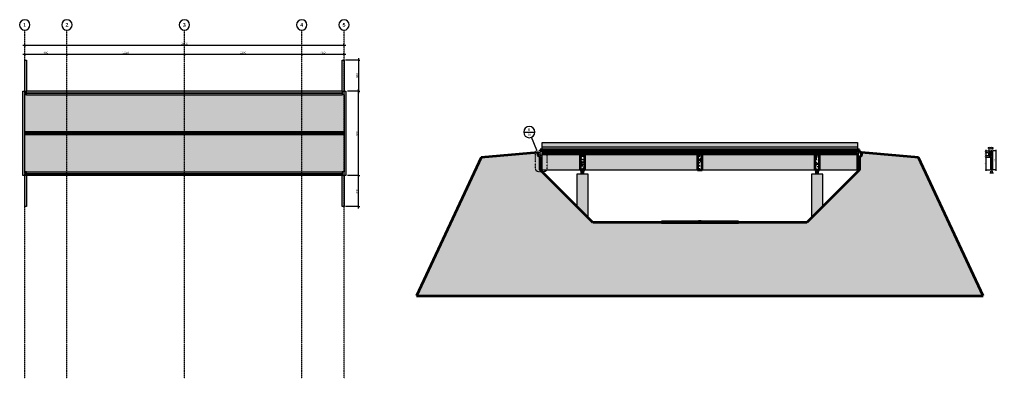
# Model space of a CAD drawing. Header units: centimetres. Extents: x -2559 to 17329, y -1156 to 2668.
# Drawn here: x 6927 to 17329, y -1156 to 2668 of the extents above; entities that cross this region are included whole.
import ezdxf

# ---------------------------------------------------------------- set-up
doc = ezdxf.new("R2010")
doc.units = ezdxf.units.CM
doc.linetypes.add('_Tracejado médio', pattern=[0.3, 0.2, -0.1])
doc.linetypes.add('Traço ponto', pattern=[1.5875, 0.635, -0.47625, 0, -0.47625])
for name, color, linetype, lineweight in [('A-ANNO-DIMS', 7, 'Continuous', 9), ('A-ANNO-DIMS-100', 7, 'Continuous', 9), ('A-ANNO-DIMS-50', 7, 'Continuous', 9), ('A-ANNO-SYMB', 7, 'Continuous', 9), ('A-DETL-THIN', 7, 'Continuous', 18), ('A-FLOR', 7, 'Continuous', 9), ('A-FLOR-PATT', 7, 'Continuous', 18), ('A-GENM', 7, 'Continuous', 9), ('A-WALL', 7, 'Continuous', 9), ('A-WALL-PATT', 7, 'Continuous', 25), ('S-GRID', 7, 'Continuous', 9), ('S-GRID-IDEN', 7, 'Continuous', 9)]:
    doc.layers.add(name, color=color, linetype=linetype, lineweight=lineweight)
doc.styles.add('Arial', font='arial.ttf', dxfattribs={"height": 30})
doc.styles.add('Arial_1', font='arial.ttf', dxfattribs={"height": 20})
doc.styles.add('Arial_B_1', font='arial.ttf', dxfattribs={"height": 40})
doc.styles.add('Arial_I', font='arial.ttf', dxfattribs={"height": 11})
doc.styles.add('Arial_I_1', font='arial.ttf', dxfattribs={"height": 22})
doc.dimstyles.new('COTA_VARIÁVEL', dxfattribs={"dimscale": 30.48, "dimtxt": 11.222853, "dimasz": 0.328084, "dimexe": 0.246063, "dimexo": 0.262467, "dimgap": 0, "dimtad": 1, "dimdec": 1, "dimrnd": 0.1, "dimdsep": 46, "dimtxsty": 'Arial_I', "dimblk1": 'DOTSMALL', "dimblk2": 'DOTSMALL', "dimsah": 1, "dimcen": 0.09, "dimdle": 0.328084, "dimazin": 0, "dimtfac": 1, "dimtdec": 4, "dimtix": 1, "dimtmove": 0, "dimatfit": 3, "dimfxl": 1, "dimtvp": 1, "dimtolj": 1, "dimtzin": 0, "dimarcsym": 2})
doc.dimstyles.new('COTA_VARIÁVEL_2', dxfattribs={"dimscale": 30.48, "dimtxt": 22.445707, "dimasz": 0.656168, "dimexe": 0.492126, "dimexo": 0.524934, "dimgap": 0, "dimtad": 1, "dimdec": 1, "dimrnd": 0.1, "dimdsep": 46, "dimtxsty": 'Arial_I_1', "dimblk1": 'DOTSMALL', "dimblk2": 'DOTSMALL', "dimsah": 1, "dimcen": 0.09, "dimdle": 0.656168, "dimazin": 0, "dimtfac": 1, "dimtdec": 4, "dimtix": 1, "dimtmove": 0, "dimatfit": 3, "dimfxl": 1, "dimtvp": 1, "dimtolj": 1, "dimtzin": 0, "dimarcsym": 2})
pattern_1 = [(50, (-1260.25, 256.45), (72.8738, -6.3761), [7.62, -83.82]), (355, (-1260.25, 256.45), (-14.097, 76.4224), [6.096, -67.056]), (100.451, (-1254.176, 255.92), (58.777, 70.0469), [6.476, -71.236]), (46.184, (-1260.25, 276.77), (108.4314, -16.8175), [11.43, -125.73]), (96.636, (-1251.21, 275.37), (94.961, 98.971), [9.714, -106.854]), (351.184, (-1260.25, 276.77), (94.9623, 98.97), [9.144, -100.584]), (21, (-1250.09, 271.69), (60.6457, -40.9065), [7.62, -83.82]), (326, (-1250.09, 271.69), (24.7208, 73.675), [6.096, -67.056]), (71.451, (-1245.035, 268.28), (85.3669, 32.7687), [6.476, -71.236]), (37.5, (-1260.25, 256.45), (1.23552, 33.82243), [0.67056, -65.573, 0.67056, -67.401, -67.31]), (37.5, (-1260.25, 256.45), (1.23552, 33.82243), [-134.315, 0.6706, -66.639]), (7.5, (-1260.25, 256.45), (26.72815, 40.07255), [0.67056, -38.141, 0.67056, -64.049, -25.654]), (7.5, (-1260.25, 256.45), (26.72815, 40.07255), [-103.53, 0.6706, -24.983]), (327.5, (-1282.906, 256.45), (54.23632, -2.29212), [0.67056, -24.729, 0.67056, -78.577, -105.156]), (327.5, (-1282.906, 256.45), (54.23632, -2.29212), [-104.648, 0.6706, -104.485]), (317.5, (-1293.066, 256.45), (59.2516, 10.17014), [0.6706, -32.349, 0.6706, -51.958, -74.676]), (317.5, (-1293.066, 256.45), (59.2516, 10.17014), [-85.649, 0.6706, -74.005])]

# ---------------------------------------------------------------- blocks, each defined once
blk = doc.blocks.new('tTB2 - tTB-1737867-Nivel 1')
at = {"layer": 'A-GENM', "true_color": 0x818476}
for points in [[(1990, 1887), (1990, 1905), (-1370, 1905), (-1370, 1887), (1726, 1887)], [(1726, 1882), (1990, 1882), (1990, 1887), (-1370, 1887), (-1370, 1882), (1613, 1882)], [(1726, 1865), (1990, 1865), (1990, 1882), (-1370, 1882), (-1370, 1865), (1613, 1865)], [(1726, 1027), (1990, 1027), (1990, 1045), (-1370, 1045), (-1370, 1027), (1613, 1027)], [(1726, 1022), (1990, 1022), (1990, 1027), (-1370, 1027), (-1370, 1022), (1613, 1022)], [(1990, 1005), (1990, 1022), (-1370, 1022), (-1370, 1005), (1726, 1005)]]:
    blk.add_hatch(color=8, dxfattribs=at).paths.add_polyline_path(points)
at = {"layer": 'A-GENM'}
for p, q in [((-1370, 1887), (-1370, 1905)), ((1990, 1905), (-1370, 1905)), ((-1370, 1882), (-1370, 1887)), ((-1370, 1887), (1990, 1887)), ((-1370, 1865), (-1370, 1882)), ((-1370, 1882), (1990, 1882)), ((1990, 1905), (1990, 1887)), ((1990, 1887), (1990, 1882)), ((1990, 1882), (1990, 1865)), ((-1370, 1865), (1990, 1865)), ((-1370, 1027), (-1370, 1045)), ((-1370, 1045), (1990, 1045)), ((1990, 1045), (1990, 1027)), ((-1370, 1022), (-1370, 1027)), ((-1370, 1027), (1990, 1027)), ((-1370, 1005), (-1370, 1022)), ((-1370, 1022), (1990, 1022)), ((1990, 1005), (-1370, 1005)), ((1990, 1027), (1990, 1022)), ((1990, 1022), (1990, 1005))]:
    blk.add_line(p, q, dxfattribs=at)
blk = doc.blocks.new('Modelos genéricos 13 - Modelos genéricos 1-1755417-Nivel 1')
at = {"layer": 'A-WALL', "lineweight": 18, "true_color": 0x818476}
h = blk.add_hatch(color=8, dxfattribs=at)
h.paths.add_polyline_path([(1990, 1005), (2010, 1005), (2010, 1045), (1990, 1045), (1990, 1022)])
h.paths.add_polyline_path([(1990, 1865), (2010, 1865), (2010, 1905), (1990, 1905), (1990, 1882)])
blk.add_hatch(color=8, dxfattribs=at).paths.add_polyline_path([(2030, 1005), (2030, 1905), (2010, 1905), (2010, 1005)])
at = {"layer": 'A-WALL', "lineweight": 18}
for p, q in [((1990, 1905), (2010, 1905)), ((2010, 1905), (2030, 1905)), ((2010, 1865), (2010, 1905)), ((2030, 1905), (2030, 1005)), ((2010, 1005), (2010, 1045)), ((2010, 1005), (1990, 1005)), ((2030, 1005), (2010, 1005))]:
    blk.add_line(p, q, dxfattribs=at)
blk = doc.blocks.new('Modelos genéricos 11 - Modelos genéricos 1-1757749-Nivel 1')
at = {"layer": 'A-GENM', "true_color": 0x818476}
blk.add_hatch(color=8, dxfattribs=at).paths.add_polyline_path([(-1390, 1005), (-1390, 1905), (-1410, 1905), (-1410, 1005)])
h = blk.add_hatch(color=8, dxfattribs=at)
h.paths.add_polyline_path([(-1370, 1005), (-1370, 1045), (-1390, 1045), (-1390, 1005)])
h.paths.add_polyline_path([(-1389, 1865), (-1370, 1865), (-1370, 1905), (-1390, 1905), (-1390, 1865)])
at = {"layer": 'A-GENM'}
for p, q in [((-1410, 1905), (-1390, 1905)), ((-1410, 1005), (-1410, 1905)), ((-1390, 1905), (-1370, 1905)), ((-1390, 1905), (-1390, 1865)), ((-1390, 1045), (-1390, 1005)), ((-1390, 1005), (-1410, 1005)), ((-1370, 1005), (-1390, 1005))]:
    blk.add_line(p, q, dxfattribs=at)
blk = doc.blocks.new('Modelos genéricos 16 - Modelos genéricos 1-1757765-Nivel 1')
at = {"layer": 'A-GENM', "true_color": 0x818476}
blk.add_hatch(color=8, dxfattribs=at).paths.add_polyline_path([(-1370, 1905), (-1370, 2235), (-1390, 2235), (-1390, 1905)])
at = {"layer": 'A-GENM'}
for p, q in [((-1390, 2235), (-1370, 2235)), ((-1390, 1905), (-1390, 2235)), ((-1370, 2235), (-1370, 1905))]:
    blk.add_line(p, q, dxfattribs=at)
blk = doc.blocks.new('asfalto - asfalto-1759954-Nivel 1')
at = {"layer": 'A-FLOR', "true_color": 0x6b6b6b}
h = blk.add_hatch(color=251, dxfattribs=at)
h.paths.add_polyline_path([(-539, 1455), (2010, 1455), (2010, 1460), (-1390, 1460), (-1390, 1455), (-766, 1455)])
h.paths.add_polyline_path([(1500, 1470), (2010, 1470), (2010, 1865), (-1390, 1865), (-1390, 1470), (1273, 1470)])
h = blk.add_hatch(color=251, dxfattribs=at)
h.paths.add_polyline_path([(-1390, 1045), (2010, 1045), (2010, 1440), (-1390, 1440), (-1390, 1108)])
h.paths.add_polyline_path([(1273, 1450), (2010, 1450), (2010, 1455), (-1390, 1455), (-1390, 1450), (367, 1450)])
at = {"layer": 'A-FLOR'}
for p, q in [((-1390, 1470), (-1390, 1865)), ((-1370, 1865), (-1390, 1865)), ((2010, 1865), (1990, 1865)), ((2010, 1865), (2010, 1470)), ((-1390, 1455), (-1390, 1460)), ((2010, 1460), (2010, 1455)), ((-1390, 1450), (-1390, 1455)), ((2010, 1455), (-1390, 1455)), ((-1390, 1045), (-1390, 1440)), ((2010, 1455), (2010, 1450)), ((2010, 1440), (2010, 1045)), ((-1370, 1045), (-1390, 1045)), ((2010, 1045), (1990, 1045))]:
    blk.add_line(p, q, dxfattribs=at)
blk = doc.blocks.new('asfalto1 - asfalto-1760055-Nivel 1')
at = {"layer": 'A-FLOR', "true_color": 0xe9fc03}
for points in [[(-539, 1460), (2010, 1460), (2010, 1470), (-1390, 1470), (-1390, 1460), (-766, 1460)], [(-539, 1440), (2010, 1440), (2010, 1450), (-1390, 1450), (-1390, 1440), (-766, 1440)]]:
    blk.add_hatch(color=2, dxfattribs=at).paths.add_polyline_path(points)
at = {"layer": 'A-FLOR'}
for p, q in [((-1390, 1460), (-1390, 1470)), ((2010, 1470), (-1390, 1470)), ((-1390, 1460), (2010, 1460)), ((2010, 1470), (2010, 1460)), ((-1390, 1440), (-1390, 1450)), ((-1390, 1450), (2010, 1450)), ((2010, 1440), (-1390, 1440)), ((2010, 1450), (2010, 1440))]:
    blk.add_line(p, q, dxfattribs=at)
blk = doc.blocks.new('Modelos genéricos 18 - Modelos genéricos 1-1765993-Nivel 1')
at = {"layer": 'A-GENM', "true_color": 0x818476}
blk.add_hatch(color=8, dxfattribs=at).paths.add_polyline_path([(-1370, 1905), (-1370, 2235), (-1390, 2235), (-1390, 1905)])
at = {"layer": 'A-GENM'}
for p, q in [((-1390, 1905), (-1390, 2235)), ((-1370, 2235), (-1370, 1905)), ((-1370, 1905), (-1390, 1905))]:
    blk.add_line(p, q, dxfattribs=at)
blk = doc.blocks.new('Modelos genéricos 17 - Modelos genéricos 1-1766138-Nivel 1')
at = {"layer": 'A-GENM', "true_color": 0x818476}
blk.add_hatch(color=8, dxfattribs=at).paths.add_polyline_path([(-1370, 1905), (-1370, 2235), (-1390, 2235), (-1390, 1905)])
at = {"layer": 'A-GENM'}
for p, q in [((-1390, 2235), (-1370, 2235)), ((-1390, 1905), (-1390, 2235)), ((-1370, 2235), (-1370, 1905))]:
    blk.add_line(p, q, dxfattribs=at)
blk = doc.blocks.new('Modelos genéricos 19 - Modelos genéricos 1-1766152-Nivel 1')
at = {"layer": 'A-GENM', "true_color": 0x818476}
blk.add_hatch(color=8, dxfattribs=at).paths.add_polyline_path([(-1370, 1905), (-1370, 2235), (-1390, 2235), (-1390, 1905)])
at = {"layer": 'A-GENM'}
for p, q in [((-1390, 1905), (-1390, 2235)), ((-1370, 2235), (-1370, 1905)), ((-1370, 1905), (-1390, 1905))]:
    blk.add_line(p, q, dxfattribs=at)
blk = doc.blocks.new('tTB2 - tTB-1737867-Corte 2')
at = {"layer": 'A-GENM', "true_color": 0x818476}
for points in [[(1467, 1310), (1990, 1310), (1990, 1357), (-1370, 1357), (-1370, 1310), (813, 1310)], [(1467, 1285), (1990, 1285), (1990, 1310), (-1370, 1310), (-1370, 1285), (813, 1285)], [(1467, 1281), (1990, 1281), (1990, 1285), (-1370, 1285), (-1370, 1281), (813, 1281)]]:
    blk.add_hatch(color=8, dxfattribs=at).paths.add_polyline_path(points)
at = {"layer": 'A-GENM'}
for p, q in [((-1370, 1357), (1990, 1357)), ((-1370, 1310), (-1370, 1357)), ((1990, 1357), (1990, 1310)), ((-1370, 1310), (1990, 1310)), ((-1370, 1285), (-1370, 1310)), ((-1370, 1285), (1990, 1285)), ((-1370, 1281), (-1370, 1285)), ((1990, 1310), (1990, 1285)), ((1990, 1285), (1990, 1281))]:
    blk.add_line(p, q, dxfattribs=at)
blk = doc.blocks.new('Modelos genéricos 3 - Modelos genéricos 3-1742460-Corte 2')
at = {"layer": 'A-GENM', "true_color": 0x7f7f7f}
blk.add_hatch(color=8, dxfattribs=at).paths.add_polyline_path([(-880, 555), (-880, 1020), (-1000, 1020), (-1000, 675), (-881, 555)])
at = {"layer": 'A-GENM'}
for p, q in [((-1000, 1020), (-1000, 675)), ((-880, 1020), (-1000, 1020)), ((-880, 555), (-880, 1020))]:
    blk.add_line(p, q, dxfattribs=at)
blk = doc.blocks.new('Modelos genéricos 5 - Modelos genéricos 5-1743076-Corte 2')
at = {"layer": 'A-GENM', "true_color": 0x7f7f7f}
blk.add_hatch(color=8, dxfattribs=at).paths.add_polyline_path([(-949, 1020), (-925, 1020), (-925, 1065), (-955, 1065), (-955, 1020)])
at = {"layer": 'A-GENM'}
for p, q in [((-955, 1020), (-955, 1065)), ((-925, 1020), (-925, 1065))]:
    blk.add_line(p, q, dxfattribs=at)
blk = doc.blocks.new('Modelos genéricos 7 - Modelos genéricos 3-1743157-Corte 2')
at = {"layer": 'A-GENM', "true_color": 0x7f7f7f}
blk.add_hatch(color=8, dxfattribs=at).paths.add_polyline_path([(1500, 555), (1620, 675), (1620, 1020), (1500, 1020), (1500, 626)])
at = {"layer": 'A-GENM'}
for p, q in [((1500, 1020), (1500, 555)), ((1620, 1020), (1500, 1020)), ((1620, 675), (1620, 1020))]:
    blk.add_line(p, q, dxfattribs=at)
blk = doc.blocks.new('Modelos genéricos 9 - Modelos genéricos 5-1743184-Corte 2')
at = {"layer": 'A-GENM', "true_color": 0x7f7f7f}
blk.add_hatch(color=8, dxfattribs=at).paths.add_polyline_path([(1551, 1020), (1575, 1020), (1575, 1065), (1545, 1065), (1545, 1020)])
at = {"layer": 'A-GENM'}
for p, q in [((1545, 1020), (1545, 1065)), ((1575, 1020), (1575, 1065))]:
    blk.add_line(p, q, dxfattribs=at)
blk = doc.blocks.new('tTB5 - tTB-1749785-Corte 2')
at = {"layer": 'A-WALL-PATT', "lineweight": 9, "true_color": 0x696969}
h = blk.add_hatch(dxfattribs=at)
h.set_pattern_fill('FP_2', color=251, style=0, pattern_type=2)
h.set_pattern_definition(pattern_1)
h.paths.add_polyline_path([(-915, 1065), (-915, 1230), (-965, 1230), (-965, 1065)])
at = {"layer": 'A-WALL', "lineweight": 35}
for p, q in [((-915, 1230), (-965, 1230)), ((-965, 1230), (-965, 1065)), ((-915, 1065), (-915, 1230)), ((-965, 1065), (-915, 1065))]:
    blk.add_line(p, q, dxfattribs=at)
blk = doc.blocks.new('tTB3 - tTB-1754666-Corte 2')
at = {"layer": 'A-WALL-PATT', "lineweight": 9, "true_color": 0x696969}
h = blk.add_hatch(dxfattribs=at)
h.set_pattern_fill('FP_2', color=251, style=0, pattern_type=2)
h.set_pattern_definition(pattern_1)
h.paths.add_polyline_path([(335, 1065), (335, 1230), (285, 1230), (285, 1065)])
at = {"layer": 'A-WALL', "lineweight": 35}
for p, q in [((335, 1230), (285, 1230)), ((285, 1230), (285, 1065)), ((335, 1065), (335, 1230)), ((285, 1065), (335, 1065))]:
    blk.add_line(p, q, dxfattribs=at)
blk = doc.blocks.new('tTB6 - tTB-1754685-Corte 2')
at = {"layer": 'A-WALL-PATT', "lineweight": 9, "true_color": 0x696969}
h = blk.add_hatch(dxfattribs=at)
h.set_pattern_fill('FP_2', color=251, style=0, pattern_type=2)
h.set_pattern_definition(pattern_1)
h.paths.add_polyline_path([(1585, 1065), (1585, 1230), (1535, 1230), (1535, 1065)])
at = {"layer": 'A-WALL', "lineweight": 35}
for p, q in [((1585, 1230), (1535, 1230)), ((1535, 1230), (1535, 1065)), ((1585, 1065), (1585, 1230)), ((1535, 1065), (1585, 1065))]:
    blk.add_line(p, q, dxfattribs=at)
blk = doc.blocks.new('tTB1 - tTB-1754749-Corte 2')
at = {"layer": 'A-WALL', "lineweight": 18, "true_color": 0x818476}
blk.add_hatch(color=8, dxfattribs=at).paths.add_polyline_path([(285, 1230), (1990, 1230), (1990, 1248), (-1370, 1248), (-1370, 1230), (-494, 1230)])
h = blk.add_hatch(color=8, dxfattribs=at)
h.paths.add_polyline_path([(-494, 1065), (285, 1065), (285, 1230), (-915, 1230), (-915, 1065), (-830, 1065)])
h.paths.add_polyline_path([(-1147, 1065), (-965, 1065), (-965, 1230), (-1370, 1230), (-1370, 1065)])
h.paths.add_polyline_path([(335, 1065), (1535, 1065), (1535, 1230), (335, 1230)])
h.paths.add_polyline_path([(1990, 1065), (1990, 1230), (1585, 1230), (1585, 1065), (1794, 1065)])
at = {"layer": 'A-WALL-PATT', "lineweight": 9, "true_color": 0x696969}
h = blk.add_hatch(dxfattribs=at)
h.set_pattern_fill('FP_2', color=251, style=0, pattern_type=2)
h.set_pattern_definition(pattern_1)
h.paths.add_polyline_path([(1467, 1248), (1990, 1248), (1990, 1270), (-1370, 1270), (-1370, 1248), (813, 1248)])
at = {"layer": 'A-WALL', "lineweight": 35}
for p, q in [((1990, 1270), (-1370, 1270)), ((-1370, 1248), (1990, 1248))]:
    blk.add_line(p, q, dxfattribs=at)
at = {"layer": 'A-WALL', "lineweight": 18}
for p, q in [((-1370, 1230), (-965, 1230)), ((-915, 1230), (285, 1230)), ((335, 1230), (1535, 1230)), ((1585, 1230), (1990, 1230)), ((-1370, 1065), (-965, 1065)), ((-915, 1065), (285, 1065)), ((335, 1065), (1535, 1065)), ((1585, 1065), (1990, 1065))]:
    blk.add_line(p, q, dxfattribs=at)
blk = doc.blocks.new('Modelos genéricos 13 - Modelos genéricos 1-1755417-Corte 2')
at = {"layer": 'A-WALL-PATT', "lineweight": 9, "true_color": 0x696969}
h = blk.add_hatch(dxfattribs=at)
h.set_pattern_fill('FP_2', color=251, style=0, pattern_type=2)
h.set_pattern_definition(pattern_1)
h.paths.add_polyline_path([(2010, 1065), (2010, 1200), (2030, 1220), (2030, 1250), (2010, 1250), (2010, 1270), (1990, 1270), (1990, 1065)])
at = {"layer": 'A-WALL', "lineweight": 35}
for p, q in [((2010, 1270), (1990, 1270)), ((2010, 1250), (2010, 1270)), ((2030, 1250), (2010, 1250)), ((2030, 1220), (2030, 1250)), ((1990, 1248), (1990, 1065)), ((2010, 1200), (2030, 1220)), ((2010, 1065), (2010, 1200)), ((1990, 1065), (2010, 1065))]:
    blk.add_line(p, q, dxfattribs=at)
blk = doc.blocks.new('Modelos genéricos 11 - Modelos genéricos 1-1757749-Corte 2')
at = {"layer": 'A-GENM', "true_color": 0x696969}
h = blk.add_hatch(dxfattribs=at)
h.set_pattern_fill('FP_2', color=251, style=0, pattern_type=2)
h.set_pattern_definition(pattern_1)
h.paths.add_polyline_path([(-1370, 1065), (-1370, 1270), (-1390, 1270), (-1390, 1250), (-1410, 1250), (-1410, 1220), (-1390, 1200), (-1390, 1065)])
at = {"layer": 'A-GENM'}
for p, q in [((-1390, 1250), (-1410, 1250)), ((-1410, 1250), (-1410, 1220)), ((-1370, 1270), (-1390, 1270)), ((-1390, 1270), (-1390, 1250)), ((-1410, 1220), (-1390, 1200)), ((-1390, 1200), (-1390, 1065)), ((-1370, 1065), (-1370, 1248)), ((-1390, 1065), (-1370, 1065))]:
    blk.add_line(p, q, dxfattribs=at)
blk = doc.blocks.new('asfalto - asfalto-1759954-Corte 2')
at = {"layer": 'A-FLOR', "true_color": 0x6b6b6b}
blk.add_hatch(color=251, dxfattribs=at).paths.add_polyline_path([(1467, 1270), (2010, 1270), (2010, 1280), (-1390, 1280), (-1390, 1270), (813, 1270)])
at = {"layer": 'A-FLOR', "lineweight": 35}
for p, q in [((-1390, 1280), (-1390, 1270)), ((2010, 1280), (-1390, 1280)), ((-1390, 1270), (2010, 1270)), ((2010, 1270), (2010, 1280))]:
    blk.add_line(p, q, dxfattribs=at)
blk = doc.blocks.new('asfalto1 - asfalto-1760055-Corte 2')
at = {"layer": 'A-FLOR', "true_color": 0xe9fc03}
blk.add_hatch(color=2, dxfattribs=at).paths.add_polyline_path([(2010, 1280), (2010, 1281), (-1390, 1281), (-1390, 1280), (1467, 1280)])
at = {"layer": 'A-FLOR'}
for p, q in [((-1390, 1280), (-1390, 1281)), ((-1390, 1281), (2010, 1281)), ((2010, 1281), (2010, 1280))]:
    blk.add_line(p, q, dxfattribs=at)
blk = doc.blocks.new('asfalto4 - asfalto-1761090-Corte 2')
at = {"layer": 'A-FLOR', "true_color": 0xe1c4c4}
blk.add_hatch(color=254, dxfattribs=at).paths.add_polyline_path([(310, -277), (3325, -277), (2638, 1197), (2030, 1250), (2030, 1220), (2010, 1200), (2010, 1065), (1450, 505), (-830, 505), (-1390, 1065), (-1390, 1200), (-1410, 1220), (-1410, 1250), (-2019, 1197), (-2706, -277), (-494, -277)])
at = {"layer": 'A-FLOR', "true_color": 0x6b6b6b}
blk.add_hatch(color=251, dxfattribs=at).paths.add_polyline_path([(-100, 505), (720, 505), (720, 513), (310, 515), (-100, 513)])
at = {"layer": 'A-FLOR', "lineweight": 35}
for p, q in [((-1410, 1250), (-2019, 1197)), ((-1410, 1220), (-1410, 1250)), ((2638, 1197), (2030, 1250)), ((2030, 1250), (2030, 1220)), ((-2019, 1197), (-2706, -277)), ((-1390, 1200), (-1410, 1220)), ((-1390, 1065), (-1390, 1200)), ((2030, 1220), (2010, 1200)), ((2010, 1200), (2010, 1065)), ((3325, -277), (2638, 1197)), ((-830, 505), (-1390, 1065)), ((2010, 1065), (1450, 505)), ((1450, 505), (-830, 505)), ((310, 515), (-100, 513)), ((-100, 513), (-100, 505)), ((-100, 505), (310, 505)), ((720, 513), (310, 515)), ((310, 505), (720, 505)), ((720, 505), (720, 513)), ((-2706, -277), (310, -277)), ((310, -277), (3325, -277))]:
    blk.add_line(p, q, dxfattribs=at)
blk = doc.blocks.new('asfalto7 - asfalto-1761100-Corte 2')
at = {"layer": 'A-FLOR-PATT', "lineweight": 9, "true_color": 0xffff80}
h = blk.add_hatch(color=51, dxfattribs=at)
h.paths.add_polyline_path([(325, 515), (325, 516), (315, 516), (315, 515)])
h.paths.add_polyline_path([(295, 515), (305, 515), (305, 516), (295, 516), (295, 515)])
at = {"layer": 'A-FLOR', "lineweight": 35}
for p, q in [((305, 516), (295, 516)), ((295, 516), (295, 515)), ((295, 515), (305, 515)), ((305, 515), (305, 516)), ((325, 516), (315, 516)), ((315, 516), (315, 515)), ((315, 515), (325, 515)), ((325, 515), (325, 516))]:
    blk.add_line(p, q, dxfattribs=at)
blk = doc.blocks.new('Modelos genéricos 11 - Modelos genéricos 1-1757749-Corte 2 - Chamada de detalhe 1')
at = {"layer": 'A-GENM', "lineweight": 18, "true_color": 0x696969}
h = blk.add_hatch(dxfattribs=at)
h.set_pattern_fill('FP_3', color=251, style=0, pattern_type=2)
h.set_pattern_definition([(50, (-1260.25, 256.45), (36.4365, -3.1877), [3.81, -41.91]), (355, (-1260.25, 256.45), (-7.0485, 38.2117), [3.048, -33.528]), (100.451, (-1257.212, 256.185), (29.3886, 35.023), [3.238, -35.618]), (46.184, (-1260.25, 266.61), (54.216, -8.4084), [5.715, -62.865]), (96.636, (-1255.73, 265.91), (47.4805, 49.4854), [4.857, -53.427]), (351.184, (-1260.25, 266.61), (47.481, 49.4846), [4.572, -50.292]), (21, (-1255.17, 264.07), (30.32265, -20.4528), [3.81, -41.91]), (326, (-1255.17, 264.07), (12.3607, 36.8379), [3.048, -33.528]), (71.451, (-1252.642, 262.366), (42.6833, 16.3839), [3.238, -35.618]), (37.5, (-1260.249, 256.451), (0.61807, 16.91082), [0.3353, -32.786, 0.3353, -33.701, -33.655]), (37.5, (-1260.249, 256.451), (0.61807, 16.91082), [-67.158, 0.3353, -33.32]), (7.5, (-1260.249, 256.451), (13.36414, 20.03578), [0.3353, -19.07, 0.3353, -32.024, -12.827]), (7.5, (-1260.249, 256.451), (13.36414, 20.03578), [-51.765, 0.3353, -12.492]), (327.5, (-1271.577, 256.451), (27.11816, -1.14606), [0.3353, -12.365, 0.3353, -39.289, -52.578]), (327.5, (-1271.577, 256.451), (27.11816, -1.14606), [-52.324, 0.3353, -52.243]), (317.5, (-1276.657, 256.45), (29.6258, 5.08507), [0.3353, -16.175, 0.3353, -25.979, -37.338]), (317.5, (-1276.657, 256.45), (29.6258, 5.08507), [-42.824, 0.3353, -37.003])])
h.paths.add_polyline_path([(-1370, 1065), (-1370, 1270), (-1390, 1270), (-1390, 1250), (-1410, 1250), (-1410, 1220), (-1390, 1200), (-1390, 1065)])
at = {"layer": 'A-GENM', "lineweight": 18}
for p, q in [((-1390, 1250), (-1410, 1250)), ((-1410, 1250), (-1410, 1220)), ((-1370, 1270), (-1390, 1270)), ((-1390, 1270), (-1390, 1250)), ((-1370, 1065), (-1370, 1270)), ((-1410, 1220), (-1390, 1200)), ((-1390, 1200), (-1390, 1065)), ((-1390, 1065), (-1370, 1065))]:
    blk.add_line(p, q, dxfattribs=at)
blk = doc.blocks.new('Eixo - M_Cabeça da grade - Círculo-11575-Nivel 1')
at = {"layer": 'S-GRID-IDEN'}
for start, end in [(360, 180), (180, 360)]:
    blk.add_arc((0, 0), 0.55, start, end, dxfattribs=at)
blk = doc.blocks.new('DIMBLOCK63-Nivel 1')
at = {"layer": 'A-ANNO-DIMS-100', "true_color": 0xff0000}
h = blk.add_hatch(color=1, dxfattribs=at)
edge = h.paths.add_edge_path()
edge.add_arc((6982, 2299), 2.5, 0, 360)
h = blk.add_hatch(color=1, dxfattribs=at)
edge = h.paths.add_edge_path()
edge.add_arc((7432, 2299), 2.5, 0, 360)
at = {"layer": 'A-ANNO-DIMS-100', "color": 1, "true_color": 0xff0000}
for p, q in [((6962, 2299), (7432, 2299)), ((6982, 2299), (6982, 2314)), ((6982, 2299), (6982, 2286)), ((7432, 2299), (7432, 2314)), ((7432, 2299), (7432, 2286))]:
    blk.add_line(p, q, dxfattribs=at)
for centre in [(6982, 2299), (7432, 2299)]:
    blk.add_circle(centre, 2.5, dxfattribs=at)
at = {"layer": 'A-ANNO-DIMS-100', "color": 0, "insert": (7182, 2327), "char_height": 22, "width": 60.91, "attachment_point": 1, "line_spacing_factor": 0.941778, "style": 'Arial_I_1'}
blk.add_mtext('450', dxfattribs=at)
blk = doc.blocks.new('_DotSmall')
at = {"color": 0, "linetype": 'ByBlock', "const_width": 0.5}
blk.add_lwpolyline([(-0.0625, 0, 1), (0.0625, 0, 1)], format="xyb", close=True, dxfattribs=at)
blk = doc.blocks.new('DIMBLOCK64-Nivel 1')
at = {"layer": 'A-ANNO-DIMS-100', "true_color": 0xff0000}
h = blk.add_hatch(color=1, dxfattribs=at)
edge = h.paths.add_edge_path()
edge.add_arc((7432, 2299), 2.5, 0, 360)
h = blk.add_hatch(color=1, dxfattribs=at)
edge = h.paths.add_edge_path()
edge.add_arc((8682, 2299), 2.5, 0, 360)
at = {"layer": 'A-ANNO-DIMS-100', "color": 1, "true_color": 0xff0000}
for p, q in [((7432, 2299), (7432, 2314)), ((7432, 2299), (8682, 2299)), ((7432, 2299), (7432, 2286)), ((8682, 2299), (8682, 2314)), ((8682, 2299), (8682, 2286))]:
    blk.add_line(p, q, dxfattribs=at)
for centre in [(7432, 2299), (8682, 2299)]:
    blk.add_circle(centre, 2.5, dxfattribs=at)
at = {"layer": 'A-ANNO-DIMS-100', "color": 0, "insert": (8023, 2327), "char_height": 22, "width": 81.22, "attachment_point": 1, "line_spacing_factor": 0.941778, "style": 'Arial_I_1'}
blk.add_mtext('1250', dxfattribs=at)
blk = doc.blocks.new('DIMBLOCK65-Nivel 1')
at = {"layer": 'A-ANNO-DIMS-100', "true_color": 0xff0000}
h = blk.add_hatch(color=1, dxfattribs=at)
edge = h.paths.add_edge_path()
edge.add_arc((8682, 2299), 2.5, 0, 360)
h = blk.add_hatch(color=1, dxfattribs=at)
edge = h.paths.add_edge_path()
edge.add_arc((9932, 2299), 2.5, 0, 360)
at = {"layer": 'A-ANNO-DIMS-100', "color": 1, "true_color": 0xff0000}
for p, q in [((8682, 2299), (8682, 2314)), ((8682, 2299), (9932, 2299)), ((8682, 2299), (8682, 2286)), ((9932, 2299), (9932, 2314)), ((9932, 2299), (9932, 2286))]:
    blk.add_line(p, q, dxfattribs=at)
for centre in [(8682, 2299), (9932, 2299)]:
    blk.add_circle(centre, 2.5, dxfattribs=at)
at = {"layer": 'A-ANNO-DIMS-100', "color": 0, "insert": (9273, 2327), "char_height": 22, "width": 81.22, "attachment_point": 1, "line_spacing_factor": 0.941778, "style": 'Arial_I_1'}
blk.add_mtext('1250', dxfattribs=at)
blk = doc.blocks.new('DIMBLOCK66-Nivel 1')
at = {"layer": 'A-ANNO-DIMS-100', "true_color": 0xff0000}
h = blk.add_hatch(color=1, dxfattribs=at)
edge = h.paths.add_edge_path()
edge.add_arc((9932, 2299), 2.5, 0, 360)
h = blk.add_hatch(color=1, dxfattribs=at)
edge = h.paths.add_edge_path()
edge.add_arc((10382, 2299), 2.5, 0, 360)
at = {"layer": 'A-ANNO-DIMS-100', "color": 1, "true_color": 0xff0000}
for p, q in [((9932, 2299), (9932, 2314)), ((9932, 2299), (10402, 2299)), ((9932, 2299), (9932, 2286)), ((10382, 2299), (10382, 2314)), ((10382, 2299), (10382, 2286))]:
    blk.add_line(p, q, dxfattribs=at)
for centre in [(9932, 2299), (10382, 2299)]:
    blk.add_circle(centre, 2.5, dxfattribs=at)
at = {"layer": 'A-ANNO-DIMS-100', "color": 0, "insert": (10132, 2327), "char_height": 22, "width": 60.91, "attachment_point": 1, "line_spacing_factor": 0.941778, "style": 'Arial_I_1'}
blk.add_mtext('450', dxfattribs=at)
blk = doc.blocks.new('DIMBLOCK67-Nivel 1')
at = {"layer": 'A-ANNO-DIMS-100', "true_color": 0xff0000}
h = blk.add_hatch(color=1, dxfattribs=at)
edge = h.paths.add_edge_path()
edge.add_arc((6982, 2394), 2.5, 0, 360)
h = blk.add_hatch(color=1, dxfattribs=at)
edge = h.paths.add_edge_path()
edge.add_arc((10382, 2394), 2.5, 0, 360)
at = {"layer": 'A-ANNO-DIMS-100', "color": 1, "true_color": 0xff0000}
for p, q in [((6962, 2394), (10402, 2394)), ((6982, 2394), (6982, 2409)), ((6982, 2394), (6982, 2382)), ((10382, 2394), (10382, 2409)), ((10382, 2394), (10382, 2382))]:
    blk.add_line(p, q, dxfattribs=at)
for centre in [(6982, 2394), (10382, 2394)]:
    blk.add_circle(centre, 2.5, dxfattribs=at)
at = {"layer": 'A-ANNO-DIMS-100', "color": 0, "insert": (8648, 2422), "char_height": 22, "width": 81.22, "attachment_point": 1, "line_spacing_factor": 0.941778, "style": 'Arial_I_1'}
blk.add_mtext('3400', dxfattribs=at)
blk = doc.blocks.new('DIMBLOCK68-Nivel 1')
at = {"layer": 'A-ANNO-DIMS-100', "true_color": 0xff0000}
h = blk.add_hatch(color=1, dxfattribs=at)
edge = h.paths.add_edge_path()
edge.add_arc((10537, 2235), 2.5, 0, 360)
h = blk.add_hatch(color=1, dxfattribs=at)
edge = h.paths.add_edge_path()
edge.add_arc((10537, 1905), 2.5, 0, 360)
at = {"layer": 'A-ANNO-DIMS-100', "color": 1, "true_color": 0xff0000}
for p, q in [((10537, 2235), (10398, 2235)), ((10537, 2255), (10537, 1885)), ((10537, 2235), (10552, 2235)), ((10537, 1905), (10418, 1905)), ((10537, 1905), (10552, 1905))]:
    blk.add_line(p, q, dxfattribs=at)
for centre in [(10537, 2235), (10537, 1905)]:
    blk.add_circle(centre, 2.5, dxfattribs=at)
at = {"layer": 'A-ANNO-DIMS-100', "color": 0, "insert": (10509, 2044), "char_height": 22, "width": 60.91, "attachment_point": 1, "rotation": 90, "line_spacing_factor": 0.941778, "style": 'Arial_I_1'}
blk.add_mtext('330', dxfattribs=at)
blk = doc.blocks.new('DIMBLOCK69-Nivel 1')
at = {"layer": 'A-ANNO-DIMS-100', "true_color": 0xff0000}
h = blk.add_hatch(color=1, dxfattribs=at)
edge = h.paths.add_edge_path()
edge.add_arc((10537, 1005), 2.5, 0, 360)
h = blk.add_hatch(color=1, dxfattribs=at)
edge = h.paths.add_edge_path()
edge.add_arc((10537, 675), 2.5, 0, 360)
at = {"layer": 'A-ANNO-DIMS-100', "color": 1, "true_color": 0xff0000}
for p, q in [((10537, 1005), (10418, 1005)), ((10537, 655), (10537, 1005)), ((10537, 1005), (10552, 1005)), ((10537, 675), (10398, 675)), ((10537, 675), (10552, 675))]:
    blk.add_line(p, q, dxfattribs=at)
for centre in [(10537, 1005), (10537, 675)]:
    blk.add_circle(centre, 2.5, dxfattribs=at)
at = {"layer": 'A-ANNO-DIMS-100', "color": 0, "insert": (10509, 814), "char_height": 22, "width": 60.91, "attachment_point": 1, "rotation": 90, "line_spacing_factor": 0.941778, "style": 'Arial_I_1'}
blk.add_mtext('330', dxfattribs=at)
blk = doc.blocks.new('DIMBLOCK70-Nivel 1')
at = {"layer": 'A-ANNO-DIMS-100', "true_color": 0xff0000}
h = blk.add_hatch(color=1, dxfattribs=at)
edge = h.paths.add_edge_path()
edge.add_arc((10537, 1905), 2.5, 0, 360)
h = blk.add_hatch(color=1, dxfattribs=at)
edge = h.paths.add_edge_path()
edge.add_arc((10537, 1005), 2.5, 0, 360)
at = {"layer": 'A-ANNO-DIMS-100', "color": 1, "true_color": 0xff0000}
for p, q in [((10537, 1905), (10418, 1905)), ((10537, 1005), (10537, 1925)), ((10537, 1905), (10552, 1905)), ((10537, 1005), (10418, 1005)), ((10537, 1005), (10552, 1005))]:
    blk.add_line(p, q, dxfattribs=at)
for centre in [(10537, 1905), (10537, 1005)]:
    blk.add_circle(centre, 2.5, dxfattribs=at)
at = {"layer": 'A-ANNO-DIMS-100', "color": 0, "insert": (10509, 1429), "char_height": 22, "width": 60.91, "attachment_point": 1, "rotation": 90, "line_spacing_factor": 0.941778, "style": 'Arial_I_1'}
blk.add_mtext('900', dxfattribs=at)
blk = doc.blocks.new('Corte - M_Cabeçalho da chamada de detalhe-220036-Corte 2')
at = {"layer": 'A-ANNO-SYMB'}
blk.add_line((-1566, 1469), (-1446, 1469), dxfattribs=at)
for start, end in [(0, 180), (180, 360)]:
    blk.add_arc((-1506, 1469), 60, start, end, dxfattribs=at)
blk = doc.blocks.new('DIMBLOCK71-Corte 2 - Chamada de detalhe 1')
at = {"layer": 'A-ANNO-DIMS-50', "true_color": 0xff0000}
h = blk.add_hatch(color=1, dxfattribs=at)
edge = h.paths.add_edge_path()
edge.add_arc((17248, 1300), 1.25, 0, 360)
h = blk.add_hatch(color=1, dxfattribs=at)
edge = h.paths.add_edge_path()
edge.add_arc((17268, 1300), 1.25, 0, 360)
at = {"layer": 'A-ANNO-DIMS-50', "color": 1, "true_color": 0xff0000}
for p, q in [((17238, 1300), (17268, 1300)), ((17248, 1300), (17248, 1308)), ((17248, 1300), (17248, 1258)), ((17268, 1300), (17268, 1308)), ((17268, 1300), (17268, 1285))]:
    blk.add_line(p, q, dxfattribs=at)
for centre in [(17248, 1300), (17268, 1300)]:
    blk.add_circle(centre, 1.25, dxfattribs=at)
at = {"layer": 'A-ANNO-DIMS-50', "color": 0, "insert": (17250, 1314), "char_height": 11, "width": 20.3, "attachment_point": 1, "line_spacing_factor": 0.941778, "style": 'Arial_I'}
blk.add_mtext('20', dxfattribs=at)
blk = doc.blocks.new('DIMBLOCK72-Corte 2 - Chamada de detalhe 1')
at = {"layer": 'A-ANNO-DIMS-50', "true_color": 0xff0000}
h = blk.add_hatch(color=1, dxfattribs=at)
edge = h.paths.add_edge_path()
edge.add_arc((17268, 1300), 1.25, 0, 360)
h = blk.add_hatch(color=1, dxfattribs=at)
edge = h.paths.add_edge_path()
edge.add_arc((17288, 1300), 1.25, 0, 360)
at = {"layer": 'A-ANNO-DIMS-50', "color": 1, "true_color": 0xff0000}
for p, q in [((17268, 1300), (17268, 1308)), ((17268, 1300), (17298, 1300)), ((17268, 1300), (17268, 1285)), ((17288, 1300), (17288, 1308)), ((17288, 1300), (17288, 1285))]:
    blk.add_line(p, q, dxfattribs=at)
for centre in [(17268, 1300), (17288, 1300)]:
    blk.add_circle(centre, 1.25, dxfattribs=at)
at = {"layer": 'A-ANNO-DIMS-50', "color": 0, "insert": (17270, 1314), "char_height": 11, "width": 20.3, "attachment_point": 1, "line_spacing_factor": 0.941778, "style": 'Arial_I'}
blk.add_mtext('20', dxfattribs=at)
blk = doc.blocks.new('DIMBLOCK73-Corte 2 - Chamada de detalhe 1')
at = {"layer": 'A-ANNO-DIMS-50', "true_color": 0xff0000}
h = blk.add_hatch(color=1, dxfattribs=at)
edge = h.paths.add_edge_path()
edge.add_arc((17268, 1036), 1.25, 0, 360)
h = blk.add_hatch(color=1, dxfattribs=at)
edge = h.paths.add_edge_path()
edge.add_arc((17288, 1036), 1.25, 0, 360)
at = {"layer": 'A-ANNO-DIMS-50', "color": 1, "true_color": 0xff0000}
for p, q in [((17268, 1036), (17268, 1057)), ((17288, 1036), (17288, 1057)), ((17258, 1036), (17298, 1036)), ((17268, 1036), (17268, 1028)), ((17288, 1036), (17288, 1028))]:
    blk.add_line(p, q, dxfattribs=at)
for centre in [(17268, 1036), (17288, 1036)]:
    blk.add_circle(centre, 1.25, dxfattribs=at)
at = {"layer": 'A-ANNO-DIMS-50', "color": 0, "insert": (17270, 1050), "char_height": 11, "width": 20.3, "attachment_point": 1, "line_spacing_factor": 0.941778, "style": 'Arial_I'}
blk.add_mtext('20', dxfattribs=at)
blk = doc.blocks.new('DIMBLOCK74-Corte 2 - Chamada de detalhe 1')
at = {"layer": 'A-ANNO-DIMS-50', "true_color": 0xff0000}
h = blk.add_hatch(color=1, dxfattribs=at)
edge = h.paths.add_edge_path()
edge.add_arc((17322, 1270), 1.25, 0, 360)
h = blk.add_hatch(color=1, dxfattribs=at)
edge = h.paths.add_edge_path()
edge.add_arc((17322, 1065), 1.25, 0, 360)
at = {"layer": 'A-ANNO-DIMS-50', "color": 1, "true_color": 0xff0000}
for p, q in [((17322, 1270), (17296, 1270)), ((17322, 1280), (17322, 1055)), ((17322, 1270), (17329, 1270)), ((17322, 1065), (17296, 1065)), ((17322, 1065), (17329, 1065))]:
    blk.add_line(p, q, dxfattribs=at)
for centre in [(17322, 1270), (17322, 1065)]:
    blk.add_circle(centre, 1.25, dxfattribs=at)
at = {"layer": 'A-ANNO-DIMS-50', "color": 0, "insert": (17308, 1155), "char_height": 11, "width": 30.46, "attachment_point": 1, "rotation": 90, "line_spacing_factor": 0.941778, "style": 'Arial_I'}
blk.add_mtext('205', dxfattribs=at)
blk = doc.blocks.new('DIMBLOCK75-Corte 2 - Chamada de detalhe 1')
at = {"layer": 'A-ANNO-DIMS-50', "true_color": 0xff0000}
h = blk.add_hatch(color=1, dxfattribs=at)
edge = h.paths.add_edge_path()
edge.add_arc((17218, 1270), 1.25, 0, 360)
h = blk.add_hatch(color=1, dxfattribs=at)
edge = h.paths.add_edge_path()
edge.add_arc((17218, 1250), 1.25, 0, 360)
at = {"layer": 'A-ANNO-DIMS-50', "color": 1, "true_color": 0xff0000}
for p, q in [((17218, 1270), (17211, 1270)), ((17218, 1250), (17211, 1250)), ((17218, 1280), (17218, 1250)), ((17218, 1270), (17260, 1270)), ((17218, 1250), (17240, 1250))]:
    blk.add_line(p, q, dxfattribs=at)
for centre in [(17218, 1270), (17218, 1250)]:
    blk.add_circle(centre, 1.25, dxfattribs=at)
at = {"layer": 'A-ANNO-DIMS-50', "color": 0, "insert": (17204, 1252), "char_height": 11, "width": 20.3, "attachment_point": 1, "rotation": 90, "line_spacing_factor": 0.941778, "style": 'Arial_I'}
blk.add_mtext('20', dxfattribs=at)
blk = doc.blocks.new('DIMBLOCK76-Corte 2 - Chamada de detalhe 1')
at = {"layer": 'A-ANNO-DIMS-50', "true_color": 0xff0000}
h = blk.add_hatch(color=1, dxfattribs=at)
edge = h.paths.add_edge_path()
edge.add_arc((17218, 1250), 1.25, 0, 360)
h = blk.add_hatch(color=1, dxfattribs=at)
edge = h.paths.add_edge_path()
edge.add_arc((17218, 1220), 1.25, 0, 360)
at = {"layer": 'A-ANNO-DIMS-50', "color": 1, "true_color": 0xff0000}
for p, q in [((17218, 1250), (17211, 1250)), ((17218, 1250), (17218, 1220)), ((17218, 1250), (17240, 1250)), ((17218, 1220), (17211, 1220)), ((17218, 1220), (17240, 1220))]:
    blk.add_line(p, q, dxfattribs=at)
for centre in [(17218, 1250), (17218, 1220)]:
    blk.add_circle(centre, 1.25, dxfattribs=at)
at = {"layer": 'A-ANNO-DIMS-50', "color": 0, "insert": (17204, 1227), "char_height": 11, "width": 20.3, "attachment_point": 1, "rotation": 90, "line_spacing_factor": 0.941778, "style": 'Arial_I'}
blk.add_mtext('30', dxfattribs=at)
blk = doc.blocks.new('DIMBLOCK77-Corte 2 - Chamada de detalhe 1')
at = {"layer": 'A-ANNO-DIMS-50', "true_color": 0xff0000}
h = blk.add_hatch(color=1, dxfattribs=at)
edge = h.paths.add_edge_path()
edge.add_arc((17218, 1220), 1.25, 0, 360)
h = blk.add_hatch(color=1, dxfattribs=at)
edge = h.paths.add_edge_path()
edge.add_arc((17218, 1200), 1.25, 0, 360)
at = {"layer": 'A-ANNO-DIMS-50', "color": 1, "true_color": 0xff0000}
for p, q in [((17218, 1220), (17211, 1220)), ((17218, 1200), (17211, 1200)), ((17218, 1220), (17218, 1200)), ((17218, 1220), (17240, 1220)), ((17218, 1200), (17260, 1200))]:
    blk.add_line(p, q, dxfattribs=at)
for centre in [(17218, 1220), (17218, 1200)]:
    blk.add_circle(centre, 1.25, dxfattribs=at)
at = {"layer": 'A-ANNO-DIMS-50', "color": 0, "insert": (17204, 1202), "char_height": 11, "width": 20.3, "attachment_point": 1, "rotation": 90, "line_spacing_factor": 0.941778, "style": 'Arial_I'}
blk.add_mtext('20', dxfattribs=at)
blk = doc.blocks.new('DIMBLOCK78-Corte 2 - Chamada de detalhe 1')
at = {"layer": 'A-ANNO-DIMS-50', "true_color": 0xff0000}
h = blk.add_hatch(color=1, dxfattribs=at)
edge = h.paths.add_edge_path()
edge.add_arc((17218, 1200), 1.25, 0, 360)
h = blk.add_hatch(color=1, dxfattribs=at)
edge = h.paths.add_edge_path()
edge.add_arc((17218, 1065), 1.25, 0, 360)
at = {"layer": 'A-ANNO-DIMS-50', "color": 1, "true_color": 0xff0000}
for p, q in [((17218, 1200), (17211, 1200)), ((17218, 1200), (17218, 1055)), ((17218, 1200), (17260, 1200)), ((17218, 1065), (17211, 1065)), ((17218, 1065), (17260, 1065))]:
    blk.add_line(p, q, dxfattribs=at)
for centre in [(17218, 1200), (17218, 1065)]:
    blk.add_circle(centre, 1.25, dxfattribs=at)
at = {"layer": 'A-ANNO-DIMS-50', "color": 0, "insert": (17204, 1120), "char_height": 11, "width": 30.46, "attachment_point": 1, "rotation": 90, "line_spacing_factor": 0.941778, "style": 'Arial_I'}
blk.add_mtext('135', dxfattribs=at)

msp = doc.modelspace()

# ---------------------------------------------------------------- linework, layer by layer
at = {"layer": 'A-ANNO-SYMB'}
msp.add_line((12436.95, 1274.74), (12378.23, 1413.7), dxfattribs=at)
at = {"layer": 'A-ANNO-SYMB', "linetype": 'Traço ponto'}
for p, q in [((12515.4, 1277.11), (12448.63, 1277.11)), ((12418.63, 1247.11), (12418.63, 1080.58)), ((12545.4, 1080.58), (12545.4, 1247.11)), ((12448.63, 1050.58), (12515.4, 1050.58))]:
    msp.add_line(p, q, dxfattribs=at)
for centre, start, end in [((12448.63, 1247.11), 90, 180), ((12515.4, 1247.11), 0, 90), ((12448.63, 1080.58), 180, 270), ((12515.4, 1080.58), 270, 0)]:
    msp.add_arc(centre, 30, start, end, dxfattribs=at)
at = {"layer": 'A-DETL-THIN'}
for p, q in [((17248.04, 1250), (17268.04, 1250)), ((17248.04, 1220), (17248.04, 1250)), ((17268.04, 1250), (17268.04, 1270)), ((17268.04, 1270), (17288.04, 1270)), ((17288.04, 1270), (17288.04, 1065)), ((17268.04, 1200), (17248.04, 1220)), ((17268.04, 1065), (17268.04, 1200)), ((17288.04, 1065), (17268.04, 1065))]:
    msp.add_line(p, q, dxfattribs=at)

# ---------------------------------------------------------------- block references
at = {"layer": 'A-ANNO-SYMB'}
msp.add_blockref('Corte - M_Cabeçalho da chamada de detalhe-220036-Corte 2', (13861.19, 0), dxfattribs=at)
at = {"layer": 'A-FLOR'}
for name, p in [('asfalto - asfalto-1759954-Nivel 1', (8372.65, 0)), ('asfalto1 - asfalto-1760055-Nivel 1', (8372.65, 0)), ('asfalto4 - asfalto-1761090-Corte 2', (13861.19, 0)), ('asfalto1 - asfalto-1760055-Corte 2', (13861.19, 0)), ('asfalto - asfalto-1759954-Corte 2', (13861.19, 0)), ('asfalto7 - asfalto-1761100-Corte 2', (13861.19, 0))]:
    msp.add_blockref(name, p, dxfattribs=at)
at = {"layer": 'A-GENM'}
for name, p in [('Modelos genéricos 16 - Modelos genéricos 1-1757765-Nivel 1', (8372.65, 0)), ('Modelos genéricos 17 - Modelos genéricos 1-1766138-Nivel 1', (11752.65, 0)), ('Modelos genéricos 11 - Modelos genéricos 1-1757749-Nivel 1', (8372.65, 0)), ('tTB2 - tTB-1737867-Nivel 1', (8372.65, 0)), ('tTB2 - tTB-1737867-Corte 2', (13861.19, 0)), ('Modelos genéricos 11 - Modelos genéricos 1-1757749-Corte 2', (13861.19, 0)), ('Modelos genéricos 5 - Modelos genéricos 5-1743076-Corte 2', (13861.19, 0)), ('Modelos genéricos 9 - Modelos genéricos 5-1743184-Corte 2', (13861.19, 0)), ('Modelos genéricos 18 - Modelos genéricos 1-1765993-Nivel 1', (8372.65, -1230)), ('Modelos genéricos 19 - Modelos genéricos 1-1766152-Nivel 1', (11752.65, -1230)), ('Modelos genéricos 3 - Modelos genéricos 3-1742460-Corte 2', (13861.19, 0)), ('Modelos genéricos 7 - Modelos genéricos 3-1743157-Corte 2', (13861.19, 0))]:
    msp.add_blockref(name, p, dxfattribs=at)
at = {"layer": 'A-GENM', "lineweight": 18}
msp.add_blockref('Modelos genéricos 11 - Modelos genéricos 1-1757749-Corte 2 - Chamada de detalhe 1', (18658.46, 0), dxfattribs=at)
at = {"layer": 'A-WALL', "lineweight": 18}
for name, p in [('Modelos genéricos 13 - Modelos genéricos 1-1755417-Nivel 1', (8372.65, 0)), ('tTB1 - tTB-1754749-Corte 2', (13861.19, 0)), ('Modelos genéricos 13 - Modelos genéricos 1-1755417-Corte 2', (13861.19, 0)), ('tTB5 - tTB-1749785-Corte 2', (13861.19, 0)), ('tTB3 - tTB-1754666-Corte 2', (13861.19, 0)), ('tTB6 - tTB-1754685-Corte 2', (13861.19, 0))]:
    msp.add_blockref(name, p, dxfattribs=at)
at = {"layer": 'S-GRID-IDEN', "xscale": 99.99999999999993, "yscale": 99.99999999999993, "zscale": 99.99999999999993}
for p in [(6982.23, 2610.56), (7432.23, 2610.56), (8682.23, 2610.56), (9932.23, 2610.56), (10382.23, 2610.56)]:
    msp.add_blockref('Eixo - M_Cabeça da grade - Círculo-11575-Nivel 1', p, dxfattribs=at)

# ---------------------------------------------------------------- texts
at = {"layer": 'A-ANNO-SYMB', "attachment_point": 1}
for s, insert, char_height, width, style in [('6', (12339.89, 1509.72), 30, 28.8607, 'Arial'), ('00', (12339.43, 1451.33), 20, 38.481, 'Arial_1')]:
    msp.add_mtext(s, dxfattribs=dict(at, insert=insert, char_height=char_height, width=width, style=style))

# ---------------------------------------------------------------- dimensions: what is measured, and where the dimension line sits
at = {"layer": 'A-ANNO-DIMS', "color": 1, "true_color": 0xff0000}
for base, p1, p2, dimstyle, override, picture, middle in [((10382.23, 2394.03), (6982.23, 2397.57), (10382.23, 2397.57), 'COTA_VARIÁVEL_2', {"dimpost": '<>', "dimfxl": 3400}, 'DIMBLOCK67-Nivel 1', (8682.23, 2405.26)), ((7432.23, 2298.92), (6982.23, 2302.46), (7432.23, 2302.46), 'COTA_VARIÁVEL_2', {"dimpost": '<>', "dimfxl": 450}, 'DIMBLOCK63-Nivel 1', (7207.23, 2310.15)), ((8682.23, 2298.92), (7432.23, 2302.46), (8682.23, 2302.46), 'COTA_VARIÁVEL_2', {"dimpost": '<>', "dimfxl": 1250}, 'DIMBLOCK64-Nivel 1', (8057.23, 2310.15)), ((9932.23, 2298.92), (8682.23, 2302.46), (9932.23, 2302.46), 'COTA_VARIÁVEL_2', {"dimpost": '<>', "dimfxl": 1250}, 'DIMBLOCK65-Nivel 1', (9307.23, 2310.15)), ((10382.23, 2298.92), (9932.23, 2302.46), (10382.23, 2302.46), 'COTA_VARIÁVEL_2', {"dimpost": '<>', "dimfxl": 450}, 'DIMBLOCK66-Nivel 1', (10157.23, 2310.15)), ((17268.04, 1300.34), (17248.04, 1250), (17268.04, 1270), 'COTA_VARIÁVEL', {"dimpost": '<>', "dimfxl": 28.284271}, 'DIMBLOCK71-Corte 2 - Chamada de detalhe 1', (17258.04, 1305.95)), ((17288.04, 1300.34), (17268.04, 1270), (17288.04, 1270), 'COTA_VARIÁVEL', {"dimpost": '<>', "dimfxl": 20}, 'DIMBLOCK72-Corte 2 - Chamada de detalhe 1', (17278.04, 1305.95)), ((17288.04, 1035.71), (17268.04, 1065), (17288.04, 1065), 'COTA_VARIÁVEL', {"dimpost": '<>', "dimfxl": 20}, 'DIMBLOCK73-Corte 2 - Chamada de detalhe 1', (17278.04, 1041.33))]:
    dim = msp.add_linear_dim(base=base, p1=p1, p2=p2, dimstyle=dimstyle, override=override, dxfattribs=at)
    dim.commit()
    dim.dimension.update_dxf_attribs({"geometry": picture, "text_midpoint": middle})
for base, p1, p2, dimstyle, override, picture, middle in [((10536.77, 1904.72), (10382.23, 2234.72), (10402.23, 1904.72), 'COTA_VARIÁVEL_2', {"dimpost": '<>', "dimfxl": 330.605505}, 'DIMBLOCK68-Nivel 1', (10525.54, 2069.72)), ((10536.77, 1904.72), (10402.23, 1004.72), (10402.23, 1904.72), 'COTA_VARIÁVEL_2', {"dimpost": '<>', "dimfxl": 900}, 'DIMBLOCK70-Nivel 1', (10525.54, 1454.72)), ((17218.06, 1250), (17268.04, 1270), (17248.04, 1250), 'COTA_VARIÁVEL', {"dimpost": '<>', "dimfxl": 28.284271}, 'DIMBLOCK75-Corte 2 - Chamada de detalhe 1', (17212.44, 1260)), ((17218.06, 1220), (17248.04, 1250), (17248.04, 1220), 'COTA_VARIÁVEL', {"dimpost": '<>', "dimfxl": 30}, 'DIMBLOCK76-Corte 2 - Chamada de detalhe 1', (17212.44, 1235)), ((17321.99, 1065), (17288.04, 1270), (17288.04, 1065), 'COTA_VARIÁVEL', {"dimpost": '<>', "dimfxl": 205}, 'DIMBLOCK74-Corte 2 - Chamada de detalhe 1', (17316.37, 1167.5)), ((17218.06, 1200), (17248.04, 1220), (17268.04, 1200), 'COTA_VARIÁVEL', {"dimpost": '<>', "dimfxl": 28.284271}, 'DIMBLOCK77-Corte 2 - Chamada de detalhe 1', (17212.44, 1210)), ((17218.06, 1065), (17268.04, 1200), (17268.04, 1065), 'COTA_VARIÁVEL', {"dimpost": '<>', "dimfxl": 135}, 'DIMBLOCK78-Corte 2 - Chamada de detalhe 1', (17212.44, 1132.5)), ((10536.77, 1004.72), (10382.23, 674.72), (10402.23, 1004.72), 'COTA_VARIÁVEL_2', {"dimpost": '<>', "dimfxl": 330.605505}, 'DIMBLOCK69-Nivel 1', (10525.54, 839.72))]:
    dim = msp.add_linear_dim(base=base, p1=p1, p2=p2, angle=90, dimstyle=dimstyle, override=override, dxfattribs=at)
    dim.commit()
    dim.dimension.update_dxf_attribs({"geometry": picture, "text_midpoint": middle})

# ---------------------------------------------------------------- next in the draw order: texts
at = {"layer": 'S-GRID-IDEN', "color": 11, "true_color": 0xff8040, "char_height": 40, "width": 37.6793, "attachment_point": 1, "style": 'Arial_B_1', "bg_fill": 3, "box_fill_scale": 1.25, "bg_fill_color": 256, "bg_fill_true_color": 13158600, "bg_fill_transparency": 0}
for s, insert in [('\\fArial|b1|i0|c0|p34|;1', (6966.32, 2630.81)), ('\\fArial|b1|i0|c0|p34|;2', (7416.32, 2630.81)), ('\\fArial|b1|i0|c0|p34|;3', (8666.32, 2630.81)), ('\\fArial|b1|i0|c0|p34|;4', (9916.32, 2630.81)), ('\\fArial|b1|i0|c0|p34|;5', (10366.32, 2630.81))]:
    msp.add_mtext(s, dxfattribs=dict(at, insert=insert))

# ---------------------------------------------------------------- next in the draw order: linework, layer by layer
at = {"layer": 'S-GRID', "color": 11, "linetype": '_Tracejado médio', "true_color": 0xff8040}
for p, q in [((6982.23, -1156.01), (6982.23, 2555.56)), ((7432.23, -1156.01), (7432.23, 2555.56)), ((8682.23, -1156.01), (8682.23, 2555.56)), ((9932.23, -1156.01), (9932.23, 2555.56)), ((10382.23, -1156.01), (10382.23, 2555.56))]:
    msp.add_line(p, q, dxfattribs=at)

doc.saveas('drawing.dxf')
